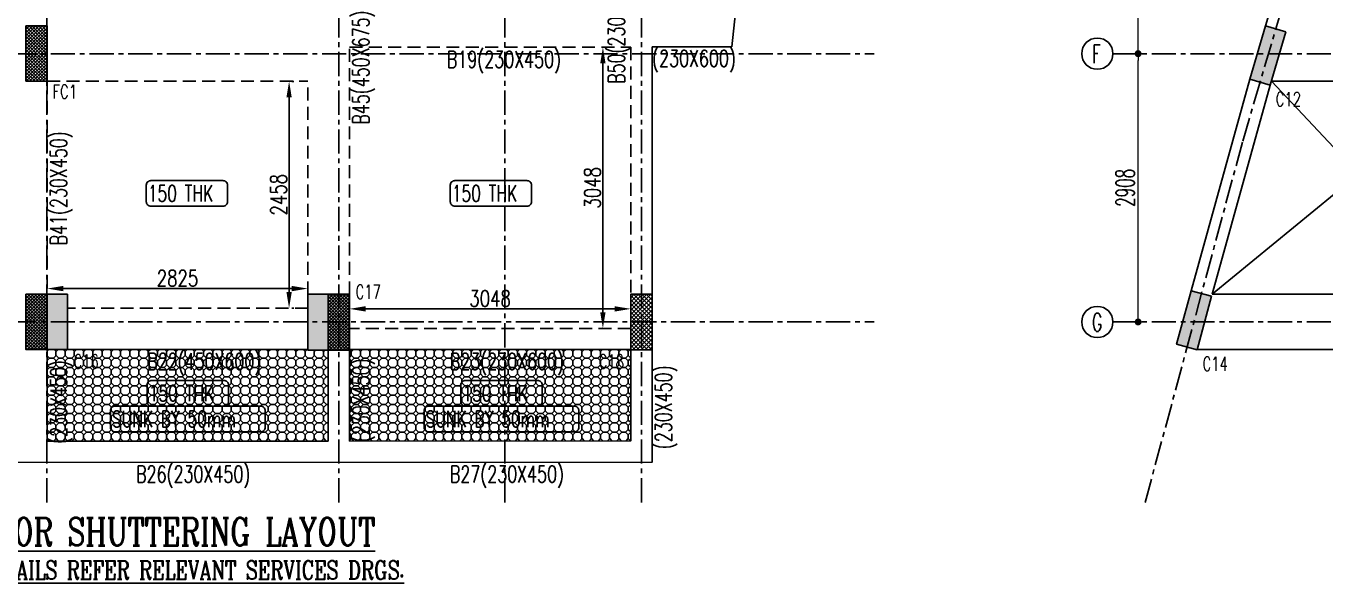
# Model space of a CAD drawing. Header units: inches. Extents: x 5501426 to 5570916, y 463710 to 505098.
# Drawn here: x 5513676 to 5527751, y 487264 to 493301 of the extents above; entities that cross this region are included whole.
import ezdxf

# ---------------------------------------------------------------- set-up
doc = ezdxf.new("R2010")
doc.units = ezdxf.units.IN
doc.header["$LTSCALE"] = 700
doc.header["$MEASUREMENT"] = 0
doc.header["$PDMODE"] = 2
doc.header["$PDSIZE"] = 75
for name, pattern in [('CENTER', [2, 1.25, -0.25, 0.25, -0.25]), ('CONTINULUS', [0]), ('HIDDEN', [0.375, 0.25, -0.125])]:
    doc.linetypes.add(name, pattern=pattern)
doc.layers.get('0').update_dxf_attribs({"color": 1})
doc.layers.get('DEFPOINTS').update_dxf_attribs({"color": 250})
for name, color, linetype in [('STR-Beam', 4, 'Continuous'), ('STR-Beam Number', 6, 'Continuous'), ('STR-Column', 5, 'Continuous'), ('STR-Column Numbers', 1, 'Continuous'), ('STR-Cut out', 248, 'HIDDEN'), ('STR-Dimension', 8, 'Continuous'), ('STR-Grid Circle', 251, 'Continuous'), ('STR-Grid Dim', 251, 'Continuous'), ('STR-Grid Line', 148, 'Continuous'), ('STR-Grid Number', 251, 'Continuous'), ('STR-Hatch', 251, 'Continuous'), ('STR-Text', 150, 'Continuous')]:
    doc.layers.add(name, color=color, linetype=linetype)
doc.layers.add('STR-Column Hatch', color=17, linetype='Continuous', lineweight=5)
doc.styles.add('a-100 txt m', font='romans.shx', dxfattribs={"width": 0.75, "height": 300})
doc.styles.add('DIMTEXT', font='SIMPLEX.shx', dxfattribs={"width": 0.6})
doc.styles.add('ROMANC', font='romanc.shx')
doc.styles.add('ROMANS', font='romans.shx', dxfattribs={"width": 0.75})
doc.dimstyles.new('DESIGN DESK', dxfattribs={"dimtxt": 200, "dimasz": 75, "dimexe": 0.1, "dimexo": 0.1, "dimgap": 0.09, "dimtad": 0, "dimdec": 0, "dimzin": 0, "dimdsep": 46, "dimtxsty": 'DIMTEXT', "dimblk": 'DOT', "dimcen": 0, "dimclrd": 8, "dimclre": 8, "dimclrt": 7, "dimadec": 0, "dimazin": 0, "dimtfac": 1, "dimtdec": 0, "dimtix": 1, "dimtmove": 0, "dimatfit": 3, "dimldrblk": 'ARCHTICK', "dimfxl": 1, "dimtolj": 1, "dimtzin": 0, "dimlwd": 9, "dimlwe": 13, "dimarcsym": 0})
doc.dimstyles.new('SSM', dxfattribs={"dimscale": 10, "dimtxt": 250, "dimasz": 150, "dimexe": 100, "dimexo": 50, "dimgap": 25, "dimtad": 1, "dimdec": 0, "dimzin": 1, "dimdsep": 46, "dimtxsty": 'ROMANS', "dimcen": 5, "dimdle": 75, "dimclrd": 9, "dimclre": 9, "dimclrt": 7, "dimadec": 0, "dimazin": 0, "dimtfac": 1, "dimtdec": 0, "dimtix": 1, "dimtmove": 1, "dimatfit": 3, "dimfxl": 1, "dimtolj": 1, "dimtzin": 1, "dimarcsym": 0})
pattern_1 = [(315, (0, 29), (100.0000309, -2e-14), [41.0122, -100.4092]), (0, (29, 0), (100, 100), [42, -58]), (45, (71, 0), (0, 100.0000309), [41.0122, -100.4092]), (135, (100, 71), (-100.0000309, 2e-14), [41.0122, -100.4092]), (225, (29, 100), (-1e-14, -100.0000309), [41.0122, -100.4092]), (270, (0, 71), (100, -100), [42, -58])]

# ---------------------------------------------------------------- blocks, each defined once
blk = doc.blocks.new('*D16')
at = {"layer": 'DEFPOINTS', "color": 0, "linetype": 'CONTINULUS', "transparency": 16777216}
for p in [(5513906, 490455), (5516731, 490455), (5516731, 490455)]:
    blk.add_point(p, dxfattribs=at)
at = {"layer": 'STR-Dimension', "color": 251, "lineweight": -2, "transparency": 16777216}
for p, q in [((5513906, 490505), (5513906, 490485)), ((5514081, 490455), (5516556, 490455)), ((5516731, 490505), (5516731, 490485))]:
    blk.add_line(p, q, dxfattribs=at)
at = {"layer": 'STR-Dimension', "color": 251, "linetype": 'CONTINULUS', "transparency": 16777216}
for points in [[(5514081, 490484), (5514081, 490426), (5513906, 490455)], [(5516556, 490426), (5516556, 490484), (5516731, 490455)]]:
    blk.add_solid(points, dxfattribs=at)
at = {"layer": 'STR-Dimension', "color": 3, "linetype": 'CONTINULUS', "ltscale": 0.05, "transparency": 16777216, "insert": (5515318, 490567), "char_height": 175, "attachment_point": 5, "style": 'ROMANS'}
blk.add_mtext('\\A1;2825', dxfattribs=at)
blk = doc.blocks.new('*D17')
at = {"layer": 'DEFPOINTS', "color": 0, "linetype": 'CONTINULUS'}
for p in [(5516527, 492701), (5516527, 490243), (5516527, 490243)]:
    blk.add_point(p, dxfattribs=at)
at = {"layer": 'STR-Dimension', "color": 251, "lineweight": -2}
for p, q in [((5516577, 492701), (5516557, 492701)), ((5516527, 492526), (5516527, 490418)), ((5516577, 490243), (5516557, 490243))]:
    blk.add_line(p, q, dxfattribs=at)
at = {"layer": 'STR-Dimension', "color": 251, "linetype": 'CONTINULUS'}
for points in [[(5516556, 492526), (5516498, 492526), (5516527, 492701)], [(5516498, 490418), (5516556, 490418), (5516527, 490243)]]:
    blk.add_solid(points, dxfattribs=at)
at = {"layer": 'STR-Dimension', "color": 3, "linetype": 'CONTINULUS', "ltscale": 0.05, "insert": (5516414, 491472), "char_height": 175, "attachment_point": 5, "rotation": 90, "style": 'ROMANS'}
blk.add_mtext('\\A1;2458', dxfattribs=at)
blk = doc.blocks.new('*D18')
at = {"layer": 'DEFPOINTS', "color": 0, "linetype": 'CONTINULUS', "transparency": 16777216}
for p in [(5517181, 490235), (5520229, 490235), (5520229, 490235)]:
    blk.add_point(p, dxfattribs=at)
at = {"layer": 'STR-Dimension', "color": 251, "lineweight": -2, "transparency": 16777216}
for p, q in [((5517181, 490285), (5517181, 490265)), ((5517356, 490235), (5520054, 490235)), ((5520229, 490285), (5520229, 490265))]:
    blk.add_line(p, q, dxfattribs=at)
at = {"layer": 'STR-Dimension', "color": 251, "linetype": 'CONTINULUS', "transparency": 16777216}
for points in [[(5517356, 490264), (5517356, 490206), (5517181, 490235)], [(5520054, 490206), (5520054, 490264), (5520229, 490235)]]:
    blk.add_solid(points, dxfattribs=at)
at = {"layer": 'STR-Dimension', "color": 3, "linetype": 'CONTINULUS', "ltscale": 0.05, "transparency": 16777216, "insert": (5518705, 490347), "char_height": 175, "attachment_point": 5, "style": 'ROMANS'}
blk.add_mtext('\\A1;3048', dxfattribs=at)
blk = doc.blocks.new('*D19')
at = {"layer": 'DEFPOINTS', "color": 0, "linetype": 'CONTINULUS', "transparency": 16777216}
for p in [(5519927, 493071), (5519927, 490023), (5519927, 490023)]:
    blk.add_point(p, dxfattribs=at)
at = {"layer": 'STR-Dimension', "color": 251, "lineweight": -2, "transparency": 16777216}
for p, q in [((5519977, 493071), (5519957, 493071)), ((5519927, 492896), (5519927, 490198)), ((5519977, 490023), (5519957, 490023))]:
    blk.add_line(p, q, dxfattribs=at)
at = {"layer": 'STR-Dimension', "color": 251, "linetype": 'CONTINULUS', "transparency": 16777216}
for points in [[(5519956, 492896), (5519898, 492896), (5519927, 493071)], [(5519898, 490198), (5519956, 490198), (5519927, 490023)]]:
    blk.add_solid(points, dxfattribs=at)
at = {"layer": 'STR-Dimension', "color": 3, "linetype": 'CONTINULUS', "ltscale": 0.05, "transparency": 16777216, "insert": (5519814, 491547), "char_height": 175, "attachment_point": 5, "rotation": 90, "style": 'ROMANS'}
blk.add_mtext('\\A1;3048', dxfattribs=at)
blk = doc.blocks.new('_Dot')
at = {"color": 0, "linetype": 'ByBlock', "lineweight": -2}
blk.add_line((-0.5, 0), (-1, 0), dxfattribs=at)
at = {"color": 0, "linetype": 'ByBlock', "const_width": 0.5}
blk.add_lwpolyline([(-0.25, 0, 1), (0.25, 0, 1)], format="xyb", close=True, dxfattribs=at)
blk = doc.blocks.new('*D291')
at = {"layer": 'DEFPOINTS', "color": 0, "linetype": 'CONTINULUS'}
for p in [(5525726, 495323), (5525726, 495323), (5525726, 493001)]:
    blk.add_point(p, dxfattribs=at)
at = {"layer": 'STR-Grid Dim', "color": 251, "lineweight": 13}
for p, q in [((5525726, 495323), (5525726, 495323)), ((5525726, 493001), (5525726, 493001))]:
    blk.add_line(p, q, dxfattribs=at)
at = {"layer": 'STR-Grid Dim', "color": 251, "lineweight": 9}
blk.add_line((5525726, 493076), (5525726, 495248), dxfattribs=at)
at = {"layer": 'STR-Grid Dim', "color": 251, "linetype": 'ByBlock', "lineweight": 9, "xscale": 75, "yscale": 75, "zscale": 75}
for p, rotation in [((5525726, 495323), 90), ((5525726, 493001), 270)]:
    blk.add_blockref('_Dot', p, dxfattribs=dict(at, rotation=rotation))
at = {"layer": 'STR-Grid Dim', "color": 251, "linetype": 'CONTINULUS', "ltscale": 0.05, "insert": (5525586, 494162), "char_height": 200, "attachment_point": 5, "rotation": 90, "style": 'DIMTEXT'}
blk.add_mtext('\\A1;2322', dxfattribs=at)
blk = doc.blocks.new('_ARCHTICK')
at = {"color": 0, "linetype": 'ByBlock', "const_width": 0.15}
blk.add_lwpolyline([(-0.5, -0.5), (0.5, 0.5)], dxfattribs=at)
blk = doc.blocks.new('*D292')
at = {"layer": 'DEFPOINTS', "color": 0, "linetype": 'CONTINULUS'}
for p in [(5525726, 493001), (5525726, 493001), (5525726, 490093)]:
    blk.add_point(p, dxfattribs=at)
at = {"layer": 'STR-Grid Dim', "color": 251, "lineweight": 13}
for p, q in [((5525726, 493001), (5525726, 493001)), ((5525726, 490093), (5525726, 490093))]:
    blk.add_line(p, q, dxfattribs=at)
at = {"layer": 'STR-Grid Dim', "color": 251, "lineweight": 9}
blk.add_line((5525726, 490168), (5525726, 492926), dxfattribs=at)
at = {"layer": 'STR-Grid Dim', "color": 251, "linetype": 'ByBlock', "lineweight": 9, "xscale": 75, "yscale": 75, "zscale": 75}
for p, rotation in [((5525726, 493001), 90), ((5525726, 490093), 270)]:
    blk.add_blockref('_Dot', p, dxfattribs=dict(at, rotation=rotation))
at = {"layer": 'STR-Grid Dim', "color": 251, "linetype": 'CONTINULUS', "ltscale": 0.05, "insert": (5525586, 491547), "char_height": 200, "attachment_point": 5, "rotation": 90, "style": 'DIMTEXT'}
blk.add_mtext('\\A1;2908', dxfattribs=at)

msp = doc.modelspace()

# ---------------------------------------------------------------- hatches: boundary and pattern name
at = {"layer": 'STR-Column Hatch'}
h = msp.add_hatch(dxfattribs=at)
h.set_pattern_fill('ANSI37', color=100, scale=200, angle=360)
h.set_pattern_definition([(45, (5542577.457, 1343539.84), (-17.6776695, 17.6776695), []), (135, (5542577.457, 1343539.84), (-17.6776695, -17.6776695), [])])
h.paths.add_polyline_path([(5513676.3, 492701.2), (5513676.3, 493301.2), (5513906.3, 493301.2), (5513906.3, 492701.2)])
h = msp.add_hatch(color=256, dxfattribs=at)
h.dxf.hatch_style = 1
h.paths.add_polyline_path([(5527327.6, 493236.1), (5527158.1, 492660.3), (5526937.4, 492725.3), (5527106.9, 493301)])
h = msp.add_hatch(color=256, dxfattribs=at)
h.dxf.hatch_style = 1
h.paths.add_polyline_path([(5514125.9, 490393.2), (5514125.9, 489793), (5513675.9, 489793), (5513675.9, 490393.2)])
h = msp.add_hatch(dxfattribs=at)
h.set_pattern_fill('ANSI37', color=100, scale=200, angle=360)
h.set_pattern_definition([(45, (5542577.355, 1340481.823), (-17.6776695, 17.6776695), []), (135, (5542577.355, 1340481.823), (-17.6776695, -17.6776695), [])])
h.paths.add_polyline_path([(5513676.2, 489793.2), (5513676.2, 490393.2), (5513906.2, 490393.2), (5513906.2, 489793.2)])
h = msp.add_hatch(color=256, dxfattribs=at)
h.dxf.hatch_style = 1
h.paths.add_polyline_path([(5517181, 490393.2), (5517181, 489786.3), (5516731, 489786.3), (5516731, 490393.2)])
h = msp.add_hatch(dxfattribs=at)
h.set_pattern_fill('ANSI37', color=100, scale=200, angle=360)
h.set_pattern_definition([(45, (5545852.083, 1340474.952), (-17.6776695, 17.6776695), []), (135, (5545852.083, 1340474.952), (-17.6776695, -17.6776695), [])])
h.paths.add_polyline_path([(5516951, 489786.3), (5516951, 490386.3), (5517181, 490386.3), (5517181, 489786.3)])
h = msp.add_hatch(dxfattribs=at)
h.set_pattern_fill('ANSI37', color=256, scale=10, angle=270)
h.set_pattern_definition([(315, (5436702.07, 397937.682), (22.45064, 22.45064), []), (45, (5436702.07, 397937.682), (-22.45064, 22.45064), [])])
h.paths.add_polyline_path([(5520459.1, 490393.1), (5520459.1, 489792.7), (5520229.1, 489792.7), (5520229.1, 490393.1)])
h = msp.add_hatch(color=256, dxfattribs=at)
h.dxf.hatch_style = 1
h.paths.add_polyline_path([(5526521.1, 490372.1), (5526364.6, 489792.7), (5526142.5, 489852.6), (5526299, 490432.1)])
at = {"layer": 'STR-Hatch', "linetype": 'CONTINULUS', "ltscale": 0.05}
h = msp.add_hatch(dxfattribs=at)
h.set_pattern_fill('OCTAGON', color=256, scale=100)
h.set_pattern_definition(pattern_1)
h.paths.add_polyline_path([(5516951, 489786.3), (5516731, 489786.3), (5516731, 489793.2), (5514125.9, 489793.2), (5514125.9, 489793), (5513906, 489793), (5513906.1, 488801.4), (5516951, 488802.2)])
h = msp.add_hatch(dxfattribs=at)
h.set_pattern_fill('OCTAGON', color=256, scale=100)
h.set_pattern_definition(pattern_1)
h.paths.add_polyline_path([(5520229.1, 489793.2), (5517181, 489793.2), (5517181, 488802.3), (5520229.1, 488802.3)])

# ---------------------------------------------------------------- linework, layer by layer
at = {"layer": 'STR-Beam', "linetype": 'Continuous'}
for p, q in [((5522229.5, 501790.1, -651.4), (5521324.8, 493075.6, -651.4)), ((5521324.8, 493075.6, -651.4), (5520459, 493075.6, -651.4))]:
    msp.add_line(p, q, dxfattribs=at)
at = {"layer": 'STR-Beam', "linetype": 'CONTINULUS', "ltscale": 0.05}
for p, q in [((5527106.9, 493301, 601.6), (5528342.7, 497499.4, 283.1)), ((5526299, 490432.1, -12405.3), (5526937.4, 492725.3, 601.6))]:
    msp.add_line(p, q, dxfattribs=at)
at = {"layer": 'STR-Beam', "linetype": 'HIDDEN', "ltscale": 0.8}
for p, q in [((5517181, 493071.2, -383.9), (5520229, 493071.2, -383.9)), ((5517181, 490393.2, -383.9), (5517181, 493071.2, -383.9)), ((5520229, 493071.2, 46.1), (5520229, 490394.4, 320.4)), ((5513906, 492701.2, -651.4), (5513906, 490393.2, -651.4)), ((5513906, 492701.2, -651.4), (5516731, 492701.2, -651.4)), ((5516731, 490393.2, -383.9), (5516731, 492701.2, -383.9)), ((5516731, 490243.2, -288), (5514125.9, 490243.2, -288)), ((5520229.1, 490023.2, -288), (5517179.7, 490022.9, -288))]:
    msp.add_line(p, q, dxfattribs=at)
at = {"layer": 'STR-Beam'}
for p, q in [((5520459, 493075.6, -383.9), (5520459, 490393.1, -383.9)), ((5527158.1, 492660.3, 601.6), (5526526.9, 490393.2, -12285.8)), ((5529341.6, 492701.2, -49.8), (5527170.1, 492701.3, -663.9)), ((5529341.6, 490393.2, -288), (5526526.9, 490393.2, -288)), ((5513906, 489793.1, -288), (5513906.1, 488801.4, -288)), ((5516731, 489793.2, -288), (5514125.9, 489793.2, -288)), ((5516951, 489793.1, -288), (5516951, 488802.2, -288)), ((5520229.1, 489793.2, -288), (5517179.7, 489792.9, -288)), ((5517181, 489793.1, -288), (5517181, 488802.3, -288)), ((5532020.6, 489793.2, -288), (5526364.7, 489793.2, -288))]:
    msp.add_line(p, q, dxfattribs=at)
at = {"layer": 'STR-Beam', "linetype": 'Continuous', "elevation": 11759.9, "flags": 128}
msp.add_lwpolyline([(5507106, 489793.2), (5507106, 488569.5), (5520459, 488573.2), (5520459, 489794.1)], dxfattribs=at)
at = {"layer": 'STR-Beam', "linetype": 'Continuous', "elevation": 11759.9}
for points in [[(5517181, 488802.3), (5520229, 488803.1), (5520229, 489793.2)], [(5513906.1, 488801.4), (5516951, 488802.2)]]:
    msp.add_lwpolyline(points, dxfattribs=at)
at = {"layer": 'STR-Column', "color": 100, "linetype": 'ByBlock'}
for points, elevation in [([(5513676.3, 492701.2), (5513676.3, 493301.2), (5513906.3, 493301.2), (5513906.3, 492701.2)], 320.4), ([(5513676.2, 489793.2), (5513676.2, 490393.2), (5513906.2, 490393.2), (5513906.2, 489793.2)], 12675.1), ([(5516951, 489786.3), (5516951, 490386.3), (5517181, 490386.3), (5517181, 489786.3)], 12675.1)]:
    msp.add_lwpolyline(points, close=True, dxfattribs=dict(at, elevation=elevation))
at = {"layer": 'STR-Column', "linetype": 'ByBlock'}
for points, elevation in [([(5527327.6, 493236.1), (5527158.1, 492660.3), (5526937.4, 492725.3), (5527106.9, 493301)], 601.6), ([(5514125.9, 490393.2), (5514125.9, 489793), (5513675.9, 489793), (5513675.9, 490393.2)], -99407), ([(5517181, 490393.2), (5517181, 489786.3), (5516731, 489786.3), (5516731, 490393.2)], -99407), ([(5520459.1, 490393.1), (5520459.1, 489792.7), (5520229.1, 489792.7), (5520229.1, 490393.1)], 142.8), ([(5526521.1, 490372.1), (5526364.6, 489792.7), (5526142.5, 489852.6), (5526299, 490432.1)], -12405.3)]:
    msp.add_lwpolyline(points, close=True, dxfattribs=dict(at, elevation=elevation))
at = {"layer": 'STR-Cut out', "linetype": 'CONTINULUS', "ltscale": 0.05}
for p, q in [((5526526.9, 490393.2, -288), (5529341.6, 492701.2, -49.8)), ((5527170.1, 492701.3, -663.9), (5529341.6, 490393.2, -288))]:
    msp.add_line(p, q, dxfattribs=at)
at = {"layer": 'STR-Grid Circle', "linetype": 'ByBlock', "ltscale": 3}
for centre in [(5525283.8, 493000.9, 601.6), (5525283.8, 490092.9, -99407)]:
    msp.add_circle(centre, 169, dxfattribs=at)
at = {"layer": 'STR-Grid Line', "linetype": 'CENTER', "ltscale": 0.3}
for p, q in [((5513900.9, 488137.6, -99319.7), (5513900.9, 504677.9, -99088.5)), ((5517066.5, 488137.6, 493.7), (5517066.5, 504677.9, 724.9)), ((5518865.5, 488137.6, 1224.5), (5518865.5, 504677.9, 1455.7)), ((5520344.1, 488137.6, 230), (5520344.1, 504677.9, 461.3)), ((5501763.9, 493000.9, 601.6), (5522866.5, 493000.9, 601.6)), ((5525452.8, 493000.9, 601.6), (5546555.4, 493000.9, 601.6)), ((5501763.9, 490092.9, -99407), (5522866.5, 490092.9, -99407)), ((5525452.8, 490092.9, -99407), (5546555.4, 490092.9, -99407))]:
    msp.add_line(p, q, dxfattribs=at)
at = {"layer": 'STR-Grid Line', "linetype": 'CENTER', "ltscale": 0.3, "elevation": 283.1}
msp.add_lwpolyline([(5525802, 488137.6), (5526859, 492051.5), (5530599.7, 504760.1)], dxfattribs=at)
at = {"layer": 'STR-Text', "color": 42, "elevation": 100798.8}
for points in [[(5515029.8, 491346.5), (5515810.5, 491346.5, 0.4142136), (5515860.5, 491396.5), (5515860.5, 491575.4, 0.4142136), (5515810.5, 491625.4), (5515029.8, 491625.4, 0.4142136), (5514979.8, 491575.4), (5514979.8, 491396.5, 0.4142136)], [(5518323.6, 491346.5), (5519104.2, 491346.5, 0.4142136), (5519154.2, 491396.5), (5519154.2, 491575.4, 0.4142136), (5519104.2, 491625.4), (5518323.6, 491625.4, 0.4142136), (5518273.6, 491575.4), (5518273.6, 491396.5, 0.4142136)], [(5515039.5, 489180), (5515820.2, 489180, 0.4142136), (5515870.2, 489230), (5515870.2, 489408.9, 0.4142136), (5515820.2, 489458.9), (5515039.5, 489458.9, 0.4142136), (5514989.5, 489408.9), (5514989.5, 489230, 0.4142136)], [(5518438.4, 489180), (5519219, 489180, 0.4142136), (5519269, 489230), (5519269, 489408.9, 0.4142136), (5519219, 489458.9), (5518438.4, 489458.9, 0.4142136), (5518388.4, 489408.9), (5518388.4, 489230, 0.4142136)], [(5514641, 488901.1), (5516218.8, 488901.1, 0.4142136), (5516268.8, 488951.1), (5516268.8, 489130, 0.4142136), (5516218.8, 489180), (5514641, 489180, 0.4142136), (5514591, 489130), (5514591, 488951.1, 0.4142136)], [(5518039.8, 488901.1), (5519617.6, 488901.1, 0.4142136), (5519667.6, 488951.1), (5519667.6, 489130, 0.4142136), (5519617.6, 489180), (5518039.8, 489180, 0.4142136), (5517989.8, 489130), (5517989.8, 488951.1, 0.4142136)]]:
    msp.add_lwpolyline(points, format="xyb", close=True, dxfattribs=at)

# ---------------------------------------------------------------- texts
at = {"layer": 'STR-Beam Number', "style": 'ROMANS', "width": 0.7}
for s, p in [('B50(230X600)', (5520164.1, 492673.3, 8382.8)), ('B45(450X675)', (5517395.3, 492231.7, 9385.7)), ('B41(230X450)', (5514119.3, 490922.5)), ('(230X450)', (5517395.2, 488789.9, 8158.2)), ('(230X450)', (5514120.3, 488771.6, 8158.3)), ('(230X450)', (5520673.3, 488714.2, 20206.2))]:
    msp.add_text(s, height=180, rotation=90, dxfattribs=at).set_placement(p)
for s, p in [('B19(230X450)', (5518236.9, 492848.2, 9994.1)), ('(230X600)', (5520460.5, 492858.8, 9994.1)), ('B22(450X600)', (5514990.1, 489574.8, 9923.4)), ('B23(230X600)', (5518268.8, 489574.8, 9923.4)), ('B26(230X450)', (5514870.2, 488353.6, 21971.3)), ('B27(230X450)', (5518269.1, 488354.6, 21971.3))]:
    msp.add_text(s, height=180, dxfattribs=at).set_placement(p)
at = {"layer": 'STR-Column Numbers', "color": 100, "linetype": 'Continuous', "lineweight": 0, "style": 'ROMANC', "width": 0.7}
msp.add_text('FC1', height=150, dxfattribs=at).set_placement((5513964.5, 492514.4, -382.7))
at = {"layer": 'STR-Column Numbers', "linetype": 'Continuous', "lineweight": 0, "style": 'ROMANC', "width": 0.7}
for s, p in [('C12', (5527216.4, 492432.5, 846.2)), ('C17', (5517246, 490343.9, -111573.6)), ('C16', (5514191, 489590.3, -111573.6)), ('C18', (5519880.9, 489590.3, -12023.9)), ('C14', (5526422.9, 489564.8, -12160.7))]:
    msp.add_text(s, height=150, dxfattribs=at).set_placement(p)
at = {"layer": 'STR-Grid Number', "style": 'a-100 txt m', "width": 0.6}
for s, p in [('F', (5525228, 492897.7, 601.6)), ('G', (5525228, 489989.7, -99407))]:
    msp.add_text(s, height=200, dxfattribs=at).set_placement(p)
at = {"layer": 'STR-Text', "color": 1, "style": 'ROMANC', "width": 0.7}
for s, p in [('150 THK', (5514996.7, 491399.4, 100798.8)), ('150 THK', (5518290.5, 491399.4, 100798.8)), ('150 THK', (5515006.4, 489232.9, 100798.8)), ('150 THK', (5518405.3, 489232.9, 100798.8)), ('SUNK BY 50mm', (5514607.8, 488954, 100798.8)), ('SUNK BY 50mm', (5518006.7, 488954, 100798.8))]:
    msp.add_text(s, height=175, dxfattribs=at).set_placement(p)
at = {"layer": 'STR-Text', "linetype": 'Continuous', "style": 'ROMANC', "width": 0.75}
msp.add_text('%%UPLAN-FIRST FLOOR SHUTTERING LAYOUT', height=300, dxfattribs=at).set_placement((5510874.6, 487669.6, 0))
at = {"layer": 'STR-Text', "color": 1, "linetype": 'Continuous', "style": 'ROMANC', "width": 0.75}
msp.add_text('%%UNOTE:-FOR ALL SERVICES DETAILS REFER RELEVANT SERVICES DRGS.', height=200, dxfattribs=at).set_placement((5510323.9, 487303.7, 0))

# ---------------------------------------------------------------- dimensions: what is measured, and where the dimension line sits
at = {"layer": 'STR-Dimension'}
for base, p1, p2, picture, middle in [((5519926.9, 490023.2, -288), (5519926.9, 493071.2, -288), (5519926.9, 490023.2, -288), '*D19', (5519814.4, 491547.2, -288)), ((5516526.7, 490243.2, -112446), (5516526.7, 492701.2, -112446), (5516526.7, 490243.2, -112446), '*D17', (5516414.2, 491472.2, -112446))]:
    dim = msp.add_linear_dim(base=base, p1=p1, p2=p2, angle=90, dimstyle='SSM', override={"dimscale": 1, "dimtxt": 175, "dimasz": 175, "dimexe": 30, "dimsah": 1, "dimdle": 30, "dimclrd": 251, "dimclre": 251, "dimclrt": 3}, dxfattribs=at)
    dim.commit()
    dim.dimension.update_dxf_attribs({"geometry": picture, "text_midpoint": middle})
for base, p1, p2, picture, middle in [((5516730.9, 490454.7, -99433.5), (5513906, 490454.7, -99433.5), (5516730.9, 490454.7, -99433.5), '*D16', (5515318.5, 490567.2, -99433.5)), ((5520228.9, 490234.8, 12724.5), (5517181, 490234.8, 12724.5), (5520228.9, 490234.8, 12724.5), '*D18', (5518704.9, 490347.3, 12724.5))]:
    dim = msp.add_linear_dim(base=base, p1=p1, p2=p2, dimstyle='SSM', override={"dimscale": 1, "dimtxt": 175, "dimasz": 175, "dimexe": 30, "dimsah": 1, "dimdle": 30, "dimclrd": 251, "dimclre": 251, "dimclrt": 3}, dxfattribs=at)
    dim.commit()
    dim.dimension.update_dxf_attribs({"geometry": picture, "text_midpoint": middle})
at = {"layer": 'STR-Grid Dim'}
for base, p1, p2, picture, middle in [((5525725.9, 495323.2, -99463.4), (5525725.9, 493000.9, -99463.4), (5525725.9, 495323.2, -99463.4), '*D291', (5525585.9, 494162.1, -99463.4)), ((5525725.9, 493000.9, -99999), (5525725.9, 490092.9, -99999), (5525725.9, 493000.9, -99999), '*D292', (5525585.9, 491546.9, -99999))]:
    dim = msp.add_linear_dim(base=base, p1=p1, p2=p2, angle=90, dimstyle='DESIGN DESK', override={"dimgap": 40, "dimtad": 1, "dimpost": '\\X', "dimclrd": 251, "dimclre": 251, "dimclrt": 251, "dimfxl": 0, "dimarcsym": 1}, dxfattribs=at)
    dim.commit()
    dim.dimension.update_dxf_attribs({"geometry": picture, "text_midpoint": middle})

doc.saveas('drawing.dxf')
